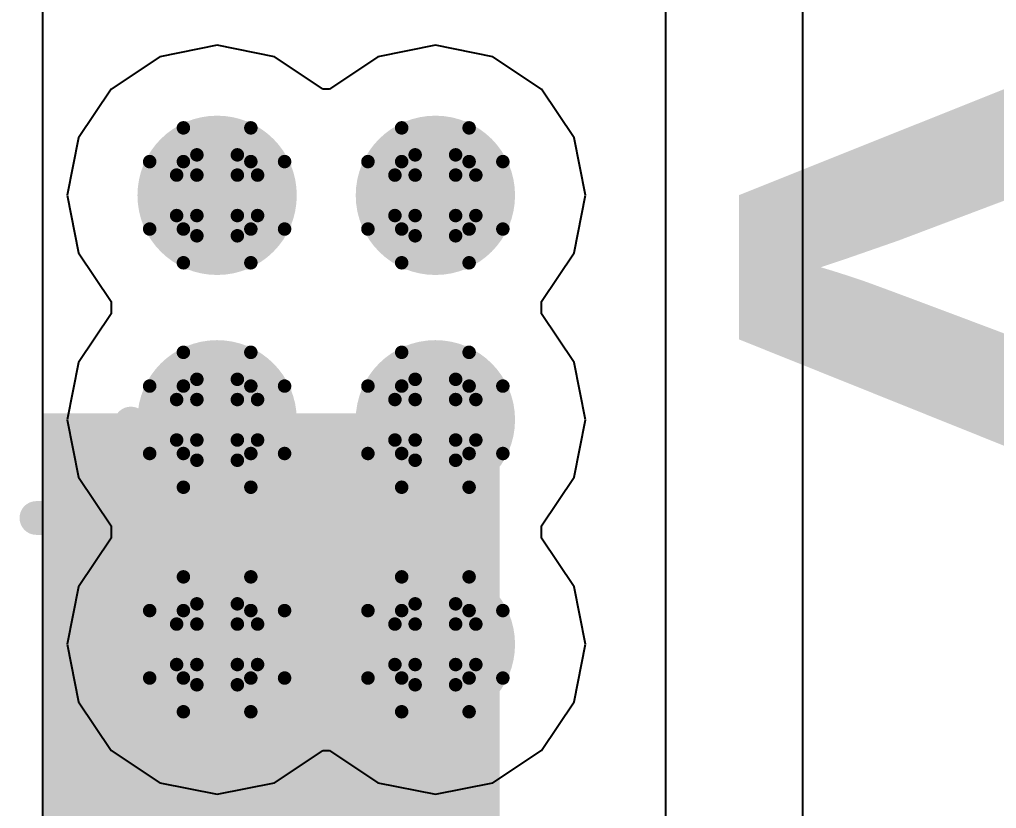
# Model space of a CAD drawing. Header units: inches. Extents: x 0 to 198, y 0 to 199.
# Drawn here: x 6.0626 to 6.2075, y 4.0493 to 4.1663 of the extents above; entities that cross this region are included whole.
import ezdxf

# ---------------------------------------------------------------- set-up
doc = ezdxf.new("R2010")
doc.units = ezdxf.units.IN
doc.header["$MEASUREMENT"] = 0
for name, color, linetype in [('Bottom Layer', 5, 'Continuous'), ('Drill Drawing', 1, 'Continuous'), ('Layer 1', 16, 'Continuous'), ('Layer 2', 76, 'Continuous'), ('Top Layer', 1, 'Continuous'), ('Top Overlay', 2, 'Continuous'), ('Via Holes', 16, 'Continuous')]:
    doc.layers.add(name, color=color, linetype=linetype)
doc.styles.add('Arial Black_Bold', font='', dxfattribs={"height": 0.2})
doc.styles.get('Arial Black_Bold').set_extended_font_data('Arial Black', bold=True)

# ---------------------------------------------------------------- blocks, each defined once
blk = doc.blocks.new('RVT1H470M0607_374')
at = {"layer": 'Top Overlay'}
for points in [[(-0.13124, 0.072, 0.005, 0.005, 0), (-0.07224, 0.131, 0.005, 0.005, 0)], [(-0.13124, 0.052, 0.005, 0.005, 0), (-0.13124, 0.072, 0.005, 0.005, 0)], [(-0.15424, 0.04, 0.005, 0.005, 0), (-0.15424, 0.068, 0.005, 0.005, 0)], [(-0.14024, 0.054, 0.005, 0.005, 0), (-0.16824, 0.054, 0.005, 0.005, 0)]]:
    blk.add_lwpolyline(points, format="xyseb", dxfattribs=at)
for points in [[(-0.13249, 0.072, 0.0025, 0.0025, 1), (-0.12999, 0.072, 0.0025, 0.0025, 1)], [(-0.13249, 0.072, 0.0025, 0.0025, 1), (-0.12999, 0.072, 0.0025, 0.0025, 1)], [(-0.15549, 0.068, 0.0025, 0.0025, 1), (-0.15299, 0.068, 0.0025, 0.0025, 1)], [(-0.16949, 0.054, 0.0025, 0.0025, 1), (-0.16699, 0.054, 0.0025, 0.0025, 1)], [(-0.14149, 0.054, 0.0025, 0.0025, 1), (-0.13899, 0.054, 0.0025, 0.0025, 1)], [(-0.13249, 0.052, 0.0025, 0.0025, 1), (-0.12999, 0.052, 0.0025, 0.0025, 1)], [(-0.15549, 0.04, 0.0025, 0.0025, 1), (-0.15299, 0.04, 0.0025, 0.0025, 1)]]:
    blk.add_lwpolyline(points, format="xyseb", close=True, dxfattribs=at)

msp = doc.modelspace()

# ---------------------------------------------------------------- hatches: boundary and pattern name
at = {"layer": 'Bottom Layer'}
h = msp.add_hatch(color=5, dxfattribs=at)
edge = h.paths.add_edge_path()
edge.add_arc((6.09192, 4.14021), 0.01181, 0, 360)
h = msp.add_hatch(color=5, dxfattribs=at)
edge = h.paths.add_edge_path()
edge.add_arc((6.12428, 4.14021), 0.01181, 0, 360)
h = msp.add_hatch(color=5, dxfattribs=at)
edge = h.paths.add_edge_path()
edge.add_arc((6.09192, 4.10693), 0.01181, 0, 360)
h = msp.add_hatch(color=5, dxfattribs=at)
edge = h.paths.add_edge_path()
edge.add_arc((6.12428, 4.10693), 0.01181, 0, 360)
msp.add_hatch(color=5, dxfattribs=at).paths.add_polyline_path([(6.06607, 3.97294), (6.13379, 3.97294), (6.13379, 4.10789), (6.06607, 4.10789)])
h = msp.add_hatch(color=5, dxfattribs=at)
edge = h.paths.add_edge_path()
edge.add_arc((6.09192, 4.07364), 0.01181, 0, 360)
h = msp.add_hatch(color=5, dxfattribs=at)
edge = h.paths.add_edge_path()
edge.add_arc((6.12428, 4.07364), 0.01181, 0, 360)
at = {"layer": 'Layer 1'}
h = msp.add_hatch(color=16, dxfattribs=at)
edge = h.paths.add_edge_path()
edge.add_arc((6.09192, 4.14021), 0.01181, 0, 360)
h = msp.add_hatch(color=16, dxfattribs=at)
edge = h.paths.add_edge_path()
edge.add_arc((6.12428, 4.14021), 0.01181, 0, 360)
h = msp.add_hatch(color=16, dxfattribs=at)
edge = h.paths.add_edge_path()
edge.add_arc((6.09192, 4.10693), 0.01181, 0, 360)
h = msp.add_hatch(color=16, dxfattribs=at)
edge = h.paths.add_edge_path()
edge.add_arc((6.12428, 4.10693), 0.01181, 0, 360)
h = msp.add_hatch(color=16, dxfattribs=at)
edge = h.paths.add_edge_path()
edge.add_arc((6.09192, 4.07364), 0.01181, 0, 360)
h = msp.add_hatch(color=16, dxfattribs=at)
edge = h.paths.add_edge_path()
edge.add_arc((6.12428, 4.07364), 0.01181, 0, 360)
at = {"layer": 'Layer 2'}
h = msp.add_hatch(color=76, dxfattribs=at)
edge = h.paths.add_edge_path()
edge.add_arc((6.09192, 4.14021), 0.01181, 0, 360)
h = msp.add_hatch(color=76, dxfattribs=at)
edge = h.paths.add_edge_path()
edge.add_arc((6.12428, 4.14021), 0.01181, 0, 360)
h = msp.add_hatch(color=76, dxfattribs=at)
edge = h.paths.add_edge_path()
edge.add_arc((6.09192, 4.10693), 0.01181, 0, 360)
h = msp.add_hatch(color=76, dxfattribs=at)
edge = h.paths.add_edge_path()
edge.add_arc((6.12428, 4.10693), 0.01181, 0, 360)
h = msp.add_hatch(color=76, dxfattribs=at)
edge = h.paths.add_edge_path()
edge.add_arc((6.09192, 4.07364), 0.01181, 0, 360)
h = msp.add_hatch(color=76, dxfattribs=at)
edge = h.paths.add_edge_path()
edge.add_arc((6.12428, 4.07364), 0.01181, 0, 360)
at = {"layer": 'Top Layer'}
h = msp.add_hatch(color=1, dxfattribs=at)
edge = h.paths.add_edge_path()
edge.add_arc((6.09192, 4.14021), 0.01181, 0, 360)
h = msp.add_hatch(color=1, dxfattribs=at)
edge = h.paths.add_edge_path()
edge.add_arc((6.12428, 4.14021), 0.01181, 0, 360)
h = msp.add_hatch(color=1, dxfattribs=at)
edge = h.paths.add_edge_path()
edge.add_arc((6.09192, 4.10693), 0.01181, 0, 360)
h = msp.add_hatch(color=1, dxfattribs=at)
edge = h.paths.add_edge_path()
edge.add_arc((6.12428, 4.10693), 0.01181, 0, 360)
h = msp.add_hatch(color=1, dxfattribs=at)
edge = h.paths.add_edge_path()
edge.add_arc((6.09192, 4.07364), 0.01181, 0, 360)
h = msp.add_hatch(color=1, dxfattribs=at)
edge = h.paths.add_edge_path()
edge.add_arc((6.12428, 4.07364), 0.01181, 0, 360)
at = {"layer": 'Via Holes'}
h = msp.add_hatch(color=7, dxfattribs=at)
edge = h.paths.add_edge_path()
edge.add_arc((6.09192, 4.14021), 0.00591, 0, 360)
h = msp.add_hatch(color=7, dxfattribs=at)
edge = h.paths.add_edge_path()
edge.add_arc((6.12428, 4.14021), 0.00591, 0, 360)
h = msp.add_hatch(color=7, dxfattribs=at)
edge = h.paths.add_edge_path()
edge.add_arc((6.09192, 4.10693), 0.00591, 0, 360)
h = msp.add_hatch(color=7, dxfattribs=at)
edge = h.paths.add_edge_path()
edge.add_arc((6.12428, 4.10693), 0.00591, 0, 360)
h = msp.add_hatch(color=7, dxfattribs=at)
edge = h.paths.add_edge_path()
edge.add_arc((6.09192, 4.07364), 0.00591, 0, 360)
h = msp.add_hatch(color=7, dxfattribs=at)
edge = h.paths.add_edge_path()
edge.add_arc((6.12428, 4.07364), 0.00591, 0, 360)

# ---------------------------------------------------------------- linework, layer by layer
at = {"layer": 'Bottom Layer'}
msp.add_line((6.06607, 3.97294), (6.06607, 4.28193), dxfattribs=at)
at = {"layer": 'Drill Drawing'}
for points in [[(6.08692, 4.14521, 0.002, 0.002, 0), (6.08692, 4.15021, 0.002, 0.002, 0)], [(6.08692, 4.15021, 0.002, 0.002, 0), (6.09692, 4.15021, 0.002, 0.002, 0)], [(6.09692, 4.14521, 0.002, 0.002, 0), (6.09692, 4.15021, 0.002, 0.002, 0)], [(6.11928, 4.14521, 0.002, 0.002, 0), (6.11928, 4.15021, 0.002, 0.002, 0)], [(6.11928, 4.15021, 0.002, 0.002, 0), (6.12928, 4.15021, 0.002, 0.002, 0)], [(6.12928, 4.14521, 0.002, 0.002, 0), (6.12928, 4.15021, 0.002, 0.002, 0)], [(6.08892, 4.14321, 0.002, 0.002, 0), (6.08892, 4.14621, 0.002, 0.002, 0)], [(6.08892, 4.14621, 0.002, 0.002, 0), (6.09492, 4.14621, 0.002, 0.002, 0)], [(6.09492, 4.14321, 0.002, 0.002, 0), (6.09492, 4.14621, 0.002, 0.002, 0)], [(6.12128, 4.14321, 0.002, 0.002, 0), (6.12128, 4.14621, 0.002, 0.002, 0)], [(6.12128, 4.14621, 0.002, 0.002, 0), (6.12728, 4.14621, 0.002, 0.002, 0)], [(6.12728, 4.14321, 0.002, 0.002, 0), (6.12728, 4.14621, 0.002, 0.002, 0)], [(6.08192, 4.13521, 0.002, 0.002, 0), (6.08192, 4.14521, 0.002, 0.002, 0)], [(6.08192, 4.14521, 0.002, 0.002, 0), (6.08692, 4.14521, 0.002, 0.002, 0)], [(6.09692, 4.14521, 0.002, 0.002, 0), (6.10192, 4.14521, 0.002, 0.002, 0)], [(6.10192, 4.13521, 0.002, 0.002, 0), (6.10192, 4.14521, 0.002, 0.002, 0)], [(6.11428, 4.13521, 0.002, 0.002, 0), (6.11428, 4.14521, 0.002, 0.002, 0)], [(6.11428, 4.14521, 0.002, 0.002, 0), (6.11928, 4.14521, 0.002, 0.002, 0)], [(6.12928, 4.14521, 0.002, 0.002, 0), (6.13428, 4.14521, 0.002, 0.002, 0)], [(6.13428, 4.13521, 0.002, 0.002, 0), (6.13428, 4.14521, 0.002, 0.002, 0)], [(6.08592, 4.13721, 0.002, 0.002, 0), (6.08592, 4.14321, 0.002, 0.002, 0)], [(6.08592, 4.14321, 0.002, 0.002, 0), (6.08892, 4.14321, 0.002, 0.002, 0)], [(6.09492, 4.14321, 0.002, 0.002, 0), (6.09792, 4.14321, 0.002, 0.002, 0)], [(6.09792, 4.13721, 0.002, 0.002, 0), (6.09792, 4.14321, 0.002, 0.002, 0)], [(6.11828, 4.13721, 0.002, 0.002, 0), (6.11828, 4.14321, 0.002, 0.002, 0)], [(6.11828, 4.14321, 0.002, 0.002, 0), (6.12128, 4.14321, 0.002, 0.002, 0)], [(6.12728, 4.14321, 0.002, 0.002, 0), (6.13028, 4.14321, 0.002, 0.002, 0)], [(6.13028, 4.13721, 0.002, 0.002, 0), (6.13028, 4.14321, 0.002, 0.002, 0)], [(6.08592, 4.13721, 0.002, 0.002, 0), (6.08892, 4.13721, 0.002, 0.002, 0)], [(6.08892, 4.13421, 0.002, 0.002, 0), (6.08892, 4.13721, 0.002, 0.002, 0)], [(6.09492, 4.13721, 0.002, 0.002, 0), (6.09792, 4.13721, 0.002, 0.002, 0)], [(6.09492, 4.13421, 0.002, 0.002, 0), (6.09492, 4.13721, 0.002, 0.002, 0)], [(6.11828, 4.13721, 0.002, 0.002, 0), (6.12128, 4.13721, 0.002, 0.002, 0)], [(6.12128, 4.13421, 0.002, 0.002, 0), (6.12128, 4.13721, 0.002, 0.002, 0)], [(6.12728, 4.13721, 0.002, 0.002, 0), (6.13028, 4.13721, 0.002, 0.002, 0)], [(6.12728, 4.13421, 0.002, 0.002, 0), (6.12728, 4.13721, 0.002, 0.002, 0)], [(6.08192, 4.13521, 0.002, 0.002, 0), (6.08692, 4.13521, 0.002, 0.002, 0)], [(6.08692, 4.13021, 0.002, 0.002, 0), (6.08692, 4.13521, 0.002, 0.002, 0)], [(6.08892, 4.13421, 0.002, 0.002, 0), (6.09492, 4.13421, 0.002, 0.002, 0)], [(6.09692, 4.13521, 0.002, 0.002, 0), (6.10192, 4.13521, 0.002, 0.002, 0)], [(6.09692, 4.13021, 0.002, 0.002, 0), (6.09692, 4.13521, 0.002, 0.002, 0)], [(6.11428, 4.13521, 0.002, 0.002, 0), (6.11928, 4.13521, 0.002, 0.002, 0)], [(6.11928, 4.13021, 0.002, 0.002, 0), (6.11928, 4.13521, 0.002, 0.002, 0)], [(6.12128, 4.13421, 0.002, 0.002, 0), (6.12728, 4.13421, 0.002, 0.002, 0)], [(6.12928, 4.13521, 0.002, 0.002, 0), (6.13428, 4.13521, 0.002, 0.002, 0)], [(6.12928, 4.13021, 0.002, 0.002, 0), (6.12928, 4.13521, 0.002, 0.002, 0)], [(6.08692, 4.13021, 0.002, 0.002, 0), (6.09692, 4.13021, 0.002, 0.002, 0)], [(6.11928, 4.13021, 0.002, 0.002, 0), (6.12928, 4.13021, 0.002, 0.002, 0)], [(6.08692, 4.11193, 0.002, 0.002, 0), (6.08692, 4.11693, 0.002, 0.002, 0)], [(6.08692, 4.11693, 0.002, 0.002, 0), (6.09692, 4.11693, 0.002, 0.002, 0)], [(6.09692, 4.11193, 0.002, 0.002, 0), (6.09692, 4.11693, 0.002, 0.002, 0)], [(6.11928, 4.11193, 0.002, 0.002, 0), (6.11928, 4.11693, 0.002, 0.002, 0)], [(6.11928, 4.11693, 0.002, 0.002, 0), (6.12928, 4.11693, 0.002, 0.002, 0)], [(6.12928, 4.11193, 0.002, 0.002, 0), (6.12928, 4.11693, 0.002, 0.002, 0)], [(6.08892, 4.10993, 0.002, 0.002, 0), (6.08892, 4.11293, 0.002, 0.002, 0)], [(6.08892, 4.11293, 0.002, 0.002, 0), (6.09492, 4.11293, 0.002, 0.002, 0)], [(6.09492, 4.10993, 0.002, 0.002, 0), (6.09492, 4.11293, 0.002, 0.002, 0)], [(6.12128, 4.10993, 0.002, 0.002, 0), (6.12128, 4.11293, 0.002, 0.002, 0)], [(6.12128, 4.11293, 0.002, 0.002, 0), (6.12728, 4.11293, 0.002, 0.002, 0)], [(6.12728, 4.10993, 0.002, 0.002, 0), (6.12728, 4.11293, 0.002, 0.002, 0)], [(6.08192, 4.10193, 0.002, 0.002, 0), (6.08192, 4.11193, 0.002, 0.002, 0)], [(6.08192, 4.11193, 0.002, 0.002, 0), (6.08692, 4.11193, 0.002, 0.002, 0)], [(6.09692, 4.11193, 0.002, 0.002, 0), (6.10192, 4.11193, 0.002, 0.002, 0)], [(6.10192, 4.10193, 0.002, 0.002, 0), (6.10192, 4.11193, 0.002, 0.002, 0)], [(6.11428, 4.10193, 0.002, 0.002, 0), (6.11428, 4.11193, 0.002, 0.002, 0)], [(6.11428, 4.11193, 0.002, 0.002, 0), (6.11928, 4.11193, 0.002, 0.002, 0)], [(6.12928, 4.11193, 0.002, 0.002, 0), (6.13428, 4.11193, 0.002, 0.002, 0)], [(6.13428, 4.10193, 0.002, 0.002, 0), (6.13428, 4.11193, 0.002, 0.002, 0)], [(6.08592, 4.10393, 0.002, 0.002, 0), (6.08592, 4.10993, 0.002, 0.002, 0)], [(6.08592, 4.10993, 0.002, 0.002, 0), (6.08892, 4.10993, 0.002, 0.002, 0)], [(6.09492, 4.10993, 0.002, 0.002, 0), (6.09792, 4.10993, 0.002, 0.002, 0)], [(6.09792, 4.10393, 0.002, 0.002, 0), (6.09792, 4.10993, 0.002, 0.002, 0)], [(6.11828, 4.10393, 0.002, 0.002, 0), (6.11828, 4.10993, 0.002, 0.002, 0)], [(6.11828, 4.10993, 0.002, 0.002, 0), (6.12128, 4.10993, 0.002, 0.002, 0)], [(6.12728, 4.10993, 0.002, 0.002, 0), (6.13028, 4.10993, 0.002, 0.002, 0)], [(6.13028, 4.10393, 0.002, 0.002, 0), (6.13028, 4.10993, 0.002, 0.002, 0)], [(6.08592, 4.10393, 0.002, 0.002, 0), (6.08892, 4.10393, 0.002, 0.002, 0)], [(6.08892, 4.10093, 0.002, 0.002, 0), (6.08892, 4.10393, 0.002, 0.002, 0)], [(6.09492, 4.10393, 0.002, 0.002, 0), (6.09792, 4.10393, 0.002, 0.002, 0)], [(6.09492, 4.10093, 0.002, 0.002, 0), (6.09492, 4.10393, 0.002, 0.002, 0)], [(6.11828, 4.10393, 0.002, 0.002, 0), (6.12128, 4.10393, 0.002, 0.002, 0)], [(6.12128, 4.10093, 0.002, 0.002, 0), (6.12128, 4.10393, 0.002, 0.002, 0)], [(6.12728, 4.10393, 0.002, 0.002, 0), (6.13028, 4.10393, 0.002, 0.002, 0)], [(6.12728, 4.10093, 0.002, 0.002, 0), (6.12728, 4.10393, 0.002, 0.002, 0)], [(6.08192, 4.10193, 0.002, 0.002, 0), (6.08692, 4.10193, 0.002, 0.002, 0)], [(6.08692, 4.09693, 0.002, 0.002, 0), (6.08692, 4.10193, 0.002, 0.002, 0)], [(6.08892, 4.10093, 0.002, 0.002, 0), (6.09492, 4.10093, 0.002, 0.002, 0)], [(6.09692, 4.10193, 0.002, 0.002, 0), (6.10192, 4.10193, 0.002, 0.002, 0)], [(6.09692, 4.09693, 0.002, 0.002, 0), (6.09692, 4.10193, 0.002, 0.002, 0)], [(6.11428, 4.10193, 0.002, 0.002, 0), (6.11928, 4.10193, 0.002, 0.002, 0)], [(6.11928, 4.09693, 0.002, 0.002, 0), (6.11928, 4.10193, 0.002, 0.002, 0)], [(6.12128, 4.10093, 0.002, 0.002, 0), (6.12728, 4.10093, 0.002, 0.002, 0)], [(6.12928, 4.10193, 0.002, 0.002, 0), (6.13428, 4.10193, 0.002, 0.002, 0)], [(6.12928, 4.09693, 0.002, 0.002, 0), (6.12928, 4.10193, 0.002, 0.002, 0)], [(6.08692, 4.09693, 0.002, 0.002, 0), (6.09692, 4.09693, 0.002, 0.002, 0)], [(6.11928, 4.09693, 0.002, 0.002, 0), (6.12928, 4.09693, 0.002, 0.002, 0)], [(6.08692, 4.07864, 0.002, 0.002, 0), (6.08692, 4.08364, 0.002, 0.002, 0)], [(6.08692, 4.08364, 0.002, 0.002, 0), (6.09692, 4.08364, 0.002, 0.002, 0)], [(6.09692, 4.07864, 0.002, 0.002, 0), (6.09692, 4.08364, 0.002, 0.002, 0)], [(6.11928, 4.07864, 0.002, 0.002, 0), (6.11928, 4.08364, 0.002, 0.002, 0)], [(6.11928, 4.08364, 0.002, 0.002, 0), (6.12928, 4.08364, 0.002, 0.002, 0)], [(6.12928, 4.07864, 0.002, 0.002, 0), (6.12928, 4.08364, 0.002, 0.002, 0)], [(6.08892, 4.07664, 0.002, 0.002, 0), (6.08892, 4.07964, 0.002, 0.002, 0)], [(6.08892, 4.07964, 0.002, 0.002, 0), (6.09492, 4.07964, 0.002, 0.002, 0)], [(6.09492, 4.07664, 0.002, 0.002, 0), (6.09492, 4.07964, 0.002, 0.002, 0)], [(6.12128, 4.07664, 0.002, 0.002, 0), (6.12128, 4.07964, 0.002, 0.002, 0)], [(6.12128, 4.07964, 0.002, 0.002, 0), (6.12728, 4.07964, 0.002, 0.002, 0)], [(6.12728, 4.07664, 0.002, 0.002, 0), (6.12728, 4.07964, 0.002, 0.002, 0)], [(6.08192, 4.06864, 0.002, 0.002, 0), (6.08192, 4.07864, 0.002, 0.002, 0)], [(6.08192, 4.07864, 0.002, 0.002, 0), (6.08692, 4.07864, 0.002, 0.002, 0)], [(6.09692, 4.07864, 0.002, 0.002, 0), (6.10192, 4.07864, 0.002, 0.002, 0)], [(6.10192, 4.06864, 0.002, 0.002, 0), (6.10192, 4.07864, 0.002, 0.002, 0)], [(6.11428, 4.06864, 0.002, 0.002, 0), (6.11428, 4.07864, 0.002, 0.002, 0)], [(6.11428, 4.07864, 0.002, 0.002, 0), (6.11928, 4.07864, 0.002, 0.002, 0)], [(6.12928, 4.07864, 0.002, 0.002, 0), (6.13428, 4.07864, 0.002, 0.002, 0)], [(6.13428, 4.06864, 0.002, 0.002, 0), (6.13428, 4.07864, 0.002, 0.002, 0)], [(6.08592, 4.07064, 0.002, 0.002, 0), (6.08592, 4.07664, 0.002, 0.002, 0)], [(6.08592, 4.07664, 0.002, 0.002, 0), (6.08892, 4.07664, 0.002, 0.002, 0)], [(6.09492, 4.07664, 0.002, 0.002, 0), (6.09792, 4.07664, 0.002, 0.002, 0)], [(6.09792, 4.07064, 0.002, 0.002, 0), (6.09792, 4.07664, 0.002, 0.002, 0)], [(6.11828, 4.07064, 0.002, 0.002, 0), (6.11828, 4.07664, 0.002, 0.002, 0)], [(6.11828, 4.07664, 0.002, 0.002, 0), (6.12128, 4.07664, 0.002, 0.002, 0)], [(6.12728, 4.07664, 0.002, 0.002, 0), (6.13028, 4.07664, 0.002, 0.002, 0)], [(6.13028, 4.07064, 0.002, 0.002, 0), (6.13028, 4.07664, 0.002, 0.002, 0)], [(6.08592, 4.07064, 0.002, 0.002, 0), (6.08892, 4.07064, 0.002, 0.002, 0)], [(6.08892, 4.06764, 0.002, 0.002, 0), (6.08892, 4.07064, 0.002, 0.002, 0)], [(6.09492, 4.07064, 0.002, 0.002, 0), (6.09792, 4.07064, 0.002, 0.002, 0)], [(6.09492, 4.06764, 0.002, 0.002, 0), (6.09492, 4.07064, 0.002, 0.002, 0)], [(6.11828, 4.07064, 0.002, 0.002, 0), (6.12128, 4.07064, 0.002, 0.002, 0)], [(6.12128, 4.06764, 0.002, 0.002, 0), (6.12128, 4.07064, 0.002, 0.002, 0)], [(6.12728, 4.07064, 0.002, 0.002, 0), (6.13028, 4.07064, 0.002, 0.002, 0)], [(6.12728, 4.06764, 0.002, 0.002, 0), (6.12728, 4.07064, 0.002, 0.002, 0)], [(6.08192, 4.06864, 0.002, 0.002, 0), (6.08692, 4.06864, 0.002, 0.002, 0)], [(6.08692, 4.06364, 0.002, 0.002, 0), (6.08692, 4.06864, 0.002, 0.002, 0)], [(6.08892, 4.06764, 0.002, 0.002, 0), (6.09492, 4.06764, 0.002, 0.002, 0)], [(6.09692, 4.06864, 0.002, 0.002, 0), (6.10192, 4.06864, 0.002, 0.002, 0)], [(6.09692, 4.06364, 0.002, 0.002, 0), (6.09692, 4.06864, 0.002, 0.002, 0)], [(6.11428, 4.06864, 0.002, 0.002, 0), (6.11928, 4.06864, 0.002, 0.002, 0)], [(6.11928, 4.06364, 0.002, 0.002, 0), (6.11928, 4.06864, 0.002, 0.002, 0)], [(6.12128, 4.06764, 0.002, 0.002, 0), (6.12728, 4.06764, 0.002, 0.002, 0)], [(6.12928, 4.06864, 0.002, 0.002, 0), (6.13428, 4.06864, 0.002, 0.002, 0)], [(6.12928, 4.06364, 0.002, 0.002, 0), (6.12928, 4.06864, 0.002, 0.002, 0)], [(6.08692, 4.06364, 0.002, 0.002, 0), (6.09692, 4.06364, 0.002, 0.002, 0)], [(6.11928, 4.06364, 0.002, 0.002, 0), (6.12928, 4.06364, 0.002, 0.002, 0)]]:
    msp.add_lwpolyline(points, format="xyseb", dxfattribs=at)
for points in [[(6.08642, 4.15021, 0.001, 0.001, 1), (6.08742, 4.15021, 0.001, 0.001, 1)], [(6.08642, 4.15021, 0.001, 0.001, 1), (6.08742, 4.15021, 0.001, 0.001, 1)], [(6.09642, 4.15021, 0.001, 0.001, 1), (6.09742, 4.15021, 0.001, 0.001, 1)], [(6.09642, 4.15021, 0.001, 0.001, 1), (6.09742, 4.15021, 0.001, 0.001, 1)], [(6.11878, 4.15021, 0.001, 0.001, 1), (6.11978, 4.15021, 0.001, 0.001, 1)], [(6.11878, 4.15021, 0.001, 0.001, 1), (6.11978, 4.15021, 0.001, 0.001, 1)], [(6.12878, 4.15021, 0.001, 0.001, 1), (6.12978, 4.15021, 0.001, 0.001, 1)], [(6.12878, 4.15021, 0.001, 0.001, 1), (6.12978, 4.15021, 0.001, 0.001, 1)], [(6.08842, 4.14621, 0.001, 0.001, 1), (6.08942, 4.14621, 0.001, 0.001, 1)], [(6.08842, 4.14621, 0.001, 0.001, 1), (6.08942, 4.14621, 0.001, 0.001, 1)], [(6.09442, 4.14621, 0.001, 0.001, 1), (6.09542, 4.14621, 0.001, 0.001, 1)], [(6.09442, 4.14621, 0.001, 0.001, 1), (6.09542, 4.14621, 0.001, 0.001, 1)], [(6.12078, 4.14621, 0.001, 0.001, 1), (6.12178, 4.14621, 0.001, 0.001, 1)], [(6.12078, 4.14621, 0.001, 0.001, 1), (6.12178, 4.14621, 0.001, 0.001, 1)], [(6.12678, 4.14621, 0.001, 0.001, 1), (6.12778, 4.14621, 0.001, 0.001, 1)], [(6.12678, 4.14621, 0.001, 0.001, 1), (6.12778, 4.14621, 0.001, 0.001, 1)], [(6.08142, 4.14521, 0.001, 0.001, 1), (6.08242, 4.14521, 0.001, 0.001, 1)], [(6.08142, 4.14521, 0.001, 0.001, 1), (6.08242, 4.14521, 0.001, 0.001, 1)], [(6.08642, 4.14521, 0.001, 0.001, 1), (6.08742, 4.14521, 0.001, 0.001, 1)], [(6.08642, 4.14521, 0.001, 0.001, 1), (6.08742, 4.14521, 0.001, 0.001, 1)], [(6.09642, 4.14521, 0.001, 0.001, 1), (6.09742, 4.14521, 0.001, 0.001, 1)], [(6.09642, 4.14521, 0.001, 0.001, 1), (6.09742, 4.14521, 0.001, 0.001, 1)], [(6.10142, 4.14521, 0.001, 0.001, 1), (6.10242, 4.14521, 0.001, 0.001, 1)], [(6.10142, 4.14521, 0.001, 0.001, 1), (6.10242, 4.14521, 0.001, 0.001, 1)], [(6.11378, 4.14521, 0.001, 0.001, 1), (6.11478, 4.14521, 0.001, 0.001, 1)], [(6.11378, 4.14521, 0.001, 0.001, 1), (6.11478, 4.14521, 0.001, 0.001, 1)], [(6.11878, 4.14521, 0.001, 0.001, 1), (6.11978, 4.14521, 0.001, 0.001, 1)], [(6.11878, 4.14521, 0.001, 0.001, 1), (6.11978, 4.14521, 0.001, 0.001, 1)], [(6.12878, 4.14521, 0.001, 0.001, 1), (6.12978, 4.14521, 0.001, 0.001, 1)], [(6.12878, 4.14521, 0.001, 0.001, 1), (6.12978, 4.14521, 0.001, 0.001, 1)], [(6.13378, 4.14521, 0.001, 0.001, 1), (6.13478, 4.14521, 0.001, 0.001, 1)], [(6.13378, 4.14521, 0.001, 0.001, 1), (6.13478, 4.14521, 0.001, 0.001, 1)], [(6.08542, 4.14321, 0.001, 0.001, 1), (6.08642, 4.14321, 0.001, 0.001, 1)], [(6.08542, 4.14321, 0.001, 0.001, 1), (6.08642, 4.14321, 0.001, 0.001, 1)], [(6.08842, 4.14321, 0.001, 0.001, 1), (6.08942, 4.14321, 0.001, 0.001, 1)], [(6.08842, 4.14321, 0.001, 0.001, 1), (6.08942, 4.14321, 0.001, 0.001, 1)], [(6.09442, 4.14321, 0.001, 0.001, 1), (6.09542, 4.14321, 0.001, 0.001, 1)], [(6.09442, 4.14321, 0.001, 0.001, 1), (6.09542, 4.14321, 0.001, 0.001, 1)], [(6.09742, 4.14321, 0.001, 0.001, 1), (6.09842, 4.14321, 0.001, 0.001, 1)], [(6.09742, 4.14321, 0.001, 0.001, 1), (6.09842, 4.14321, 0.001, 0.001, 1)], [(6.11778, 4.14321, 0.001, 0.001, 1), (6.11878, 4.14321, 0.001, 0.001, 1)], [(6.11778, 4.14321, 0.001, 0.001, 1), (6.11878, 4.14321, 0.001, 0.001, 1)], [(6.12078, 4.14321, 0.001, 0.001, 1), (6.12178, 4.14321, 0.001, 0.001, 1)], [(6.12078, 4.14321, 0.001, 0.001, 1), (6.12178, 4.14321, 0.001, 0.001, 1)], [(6.12678, 4.14321, 0.001, 0.001, 1), (6.12778, 4.14321, 0.001, 0.001, 1)], [(6.12678, 4.14321, 0.001, 0.001, 1), (6.12778, 4.14321, 0.001, 0.001, 1)], [(6.12978, 4.14321, 0.001, 0.001, 1), (6.13078, 4.14321, 0.001, 0.001, 1)], [(6.12978, 4.14321, 0.001, 0.001, 1), (6.13078, 4.14321, 0.001, 0.001, 1)], [(6.08542, 4.13721, 0.001, 0.001, 1), (6.08642, 4.13721, 0.001, 0.001, 1)], [(6.08542, 4.13721, 0.001, 0.001, 1), (6.08642, 4.13721, 0.001, 0.001, 1)], [(6.08842, 4.13721, 0.001, 0.001, 1), (6.08942, 4.13721, 0.001, 0.001, 1)], [(6.08842, 4.13721, 0.001, 0.001, 1), (6.08942, 4.13721, 0.001, 0.001, 1)], [(6.09442, 4.13721, 0.001, 0.001, 1), (6.09542, 4.13721, 0.001, 0.001, 1)], [(6.09442, 4.13721, 0.001, 0.001, 1), (6.09542, 4.13721, 0.001, 0.001, 1)], [(6.09742, 4.13721, 0.001, 0.001, 1), (6.09842, 4.13721, 0.001, 0.001, 1)], [(6.09742, 4.13721, 0.001, 0.001, 1), (6.09842, 4.13721, 0.001, 0.001, 1)], [(6.11778, 4.13721, 0.001, 0.001, 1), (6.11878, 4.13721, 0.001, 0.001, 1)], [(6.11778, 4.13721, 0.001, 0.001, 1), (6.11878, 4.13721, 0.001, 0.001, 1)], [(6.12078, 4.13721, 0.001, 0.001, 1), (6.12178, 4.13721, 0.001, 0.001, 1)], [(6.12078, 4.13721, 0.001, 0.001, 1), (6.12178, 4.13721, 0.001, 0.001, 1)], [(6.12678, 4.13721, 0.001, 0.001, 1), (6.12778, 4.13721, 0.001, 0.001, 1)], [(6.12678, 4.13721, 0.001, 0.001, 1), (6.12778, 4.13721, 0.001, 0.001, 1)], [(6.12978, 4.13721, 0.001, 0.001, 1), (6.13078, 4.13721, 0.001, 0.001, 1)], [(6.12978, 4.13721, 0.001, 0.001, 1), (6.13078, 4.13721, 0.001, 0.001, 1)], [(6.08142, 4.13521, 0.001, 0.001, 1), (6.08242, 4.13521, 0.001, 0.001, 1)], [(6.08142, 4.13521, 0.001, 0.001, 1), (6.08242, 4.13521, 0.001, 0.001, 1)], [(6.08642, 4.13521, 0.001, 0.001, 1), (6.08742, 4.13521, 0.001, 0.001, 1)], [(6.08642, 4.13521, 0.001, 0.001, 1), (6.08742, 4.13521, 0.001, 0.001, 1)], [(6.08842, 4.13421, 0.001, 0.001, 1), (6.08942, 4.13421, 0.001, 0.001, 1)], [(6.08842, 4.13421, 0.001, 0.001, 1), (6.08942, 4.13421, 0.001, 0.001, 1)], [(6.09442, 4.13421, 0.001, 0.001, 1), (6.09542, 4.13421, 0.001, 0.001, 1)], [(6.09442, 4.13421, 0.001, 0.001, 1), (6.09542, 4.13421, 0.001, 0.001, 1)], [(6.09642, 4.13521, 0.001, 0.001, 1), (6.09742, 4.13521, 0.001, 0.001, 1)], [(6.09642, 4.13521, 0.001, 0.001, 1), (6.09742, 4.13521, 0.001, 0.001, 1)], [(6.10142, 4.13521, 0.001, 0.001, 1), (6.10242, 4.13521, 0.001, 0.001, 1)], [(6.10142, 4.13521, 0.001, 0.001, 1), (6.10242, 4.13521, 0.001, 0.001, 1)], [(6.11378, 4.13521, 0.001, 0.001, 1), (6.11478, 4.13521, 0.001, 0.001, 1)], [(6.11378, 4.13521, 0.001, 0.001, 1), (6.11478, 4.13521, 0.001, 0.001, 1)], [(6.11878, 4.13521, 0.001, 0.001, 1), (6.11978, 4.13521, 0.001, 0.001, 1)], [(6.11878, 4.13521, 0.001, 0.001, 1), (6.11978, 4.13521, 0.001, 0.001, 1)], [(6.12078, 4.13421, 0.001, 0.001, 1), (6.12178, 4.13421, 0.001, 0.001, 1)], [(6.12078, 4.13421, 0.001, 0.001, 1), (6.12178, 4.13421, 0.001, 0.001, 1)], [(6.12678, 4.13421, 0.001, 0.001, 1), (6.12778, 4.13421, 0.001, 0.001, 1)], [(6.12678, 4.13421, 0.001, 0.001, 1), (6.12778, 4.13421, 0.001, 0.001, 1)], [(6.12878, 4.13521, 0.001, 0.001, 1), (6.12978, 4.13521, 0.001, 0.001, 1)], [(6.12878, 4.13521, 0.001, 0.001, 1), (6.12978, 4.13521, 0.001, 0.001, 1)], [(6.13378, 4.13521, 0.001, 0.001, 1), (6.13478, 4.13521, 0.001, 0.001, 1)], [(6.13378, 4.13521, 0.001, 0.001, 1), (6.13478, 4.13521, 0.001, 0.001, 1)], [(6.08642, 4.13021, 0.001, 0.001, 1), (6.08742, 4.13021, 0.001, 0.001, 1)], [(6.08642, 4.13021, 0.001, 0.001, 1), (6.08742, 4.13021, 0.001, 0.001, 1)], [(6.09642, 4.13021, 0.001, 0.001, 1), (6.09742, 4.13021, 0.001, 0.001, 1)], [(6.09642, 4.13021, 0.001, 0.001, 1), (6.09742, 4.13021, 0.001, 0.001, 1)], [(6.11878, 4.13021, 0.001, 0.001, 1), (6.11978, 4.13021, 0.001, 0.001, 1)], [(6.11878, 4.13021, 0.001, 0.001, 1), (6.11978, 4.13021, 0.001, 0.001, 1)], [(6.12878, 4.13021, 0.001, 0.001, 1), (6.12978, 4.13021, 0.001, 0.001, 1)], [(6.12878, 4.13021, 0.001, 0.001, 1), (6.12978, 4.13021, 0.001, 0.001, 1)], [(6.08642, 4.11693, 0.001, 0.001, 1), (6.08742, 4.11693, 0.001, 0.001, 1)], [(6.08642, 4.11693, 0.001, 0.001, 1), (6.08742, 4.11693, 0.001, 0.001, 1)], [(6.09642, 4.11693, 0.001, 0.001, 1), (6.09742, 4.11693, 0.001, 0.001, 1)], [(6.09642, 4.11693, 0.001, 0.001, 1), (6.09742, 4.11693, 0.001, 0.001, 1)], [(6.11878, 4.11693, 0.001, 0.001, 1), (6.11978, 4.11693, 0.001, 0.001, 1)], [(6.11878, 4.11693, 0.001, 0.001, 1), (6.11978, 4.11693, 0.001, 0.001, 1)], [(6.12878, 4.11693, 0.001, 0.001, 1), (6.12978, 4.11693, 0.001, 0.001, 1)], [(6.12878, 4.11693, 0.001, 0.001, 1), (6.12978, 4.11693, 0.001, 0.001, 1)], [(6.08842, 4.11293, 0.001, 0.001, 1), (6.08942, 4.11293, 0.001, 0.001, 1)], [(6.08842, 4.11293, 0.001, 0.001, 1), (6.08942, 4.11293, 0.001, 0.001, 1)], [(6.09442, 4.11293, 0.001, 0.001, 1), (6.09542, 4.11293, 0.001, 0.001, 1)], [(6.09442, 4.11293, 0.001, 0.001, 1), (6.09542, 4.11293, 0.001, 0.001, 1)], [(6.12078, 4.11293, 0.001, 0.001, 1), (6.12178, 4.11293, 0.001, 0.001, 1)], [(6.12078, 4.11293, 0.001, 0.001, 1), (6.12178, 4.11293, 0.001, 0.001, 1)], [(6.12678, 4.11293, 0.001, 0.001, 1), (6.12778, 4.11293, 0.001, 0.001, 1)], [(6.12678, 4.11293, 0.001, 0.001, 1), (6.12778, 4.11293, 0.001, 0.001, 1)], [(6.08142, 4.11193, 0.001, 0.001, 1), (6.08242, 4.11193, 0.001, 0.001, 1)], [(6.08142, 4.11193, 0.001, 0.001, 1), (6.08242, 4.11193, 0.001, 0.001, 1)], [(6.08642, 4.11193, 0.001, 0.001, 1), (6.08742, 4.11193, 0.001, 0.001, 1)], [(6.08642, 4.11193, 0.001, 0.001, 1), (6.08742, 4.11193, 0.001, 0.001, 1)], [(6.09642, 4.11193, 0.001, 0.001, 1), (6.09742, 4.11193, 0.001, 0.001, 1)], [(6.09642, 4.11193, 0.001, 0.001, 1), (6.09742, 4.11193, 0.001, 0.001, 1)], [(6.10142, 4.11193, 0.001, 0.001, 1), (6.10242, 4.11193, 0.001, 0.001, 1)], [(6.10142, 4.11193, 0.001, 0.001, 1), (6.10242, 4.11193, 0.001, 0.001, 1)], [(6.11378, 4.11193, 0.001, 0.001, 1), (6.11478, 4.11193, 0.001, 0.001, 1)], [(6.11378, 4.11193, 0.001, 0.001, 1), (6.11478, 4.11193, 0.001, 0.001, 1)], [(6.11878, 4.11193, 0.001, 0.001, 1), (6.11978, 4.11193, 0.001, 0.001, 1)], [(6.11878, 4.11193, 0.001, 0.001, 1), (6.11978, 4.11193, 0.001, 0.001, 1)], [(6.12878, 4.11193, 0.001, 0.001, 1), (6.12978, 4.11193, 0.001, 0.001, 1)], [(6.12878, 4.11193, 0.001, 0.001, 1), (6.12978, 4.11193, 0.001, 0.001, 1)], [(6.13378, 4.11193, 0.001, 0.001, 1), (6.13478, 4.11193, 0.001, 0.001, 1)], [(6.13378, 4.11193, 0.001, 0.001, 1), (6.13478, 4.11193, 0.001, 0.001, 1)], [(6.08542, 4.10993, 0.001, 0.001, 1), (6.08642, 4.10993, 0.001, 0.001, 1)], [(6.08542, 4.10993, 0.001, 0.001, 1), (6.08642, 4.10993, 0.001, 0.001, 1)], [(6.08842, 4.10993, 0.001, 0.001, 1), (6.08942, 4.10993, 0.001, 0.001, 1)], [(6.08842, 4.10993, 0.001, 0.001, 1), (6.08942, 4.10993, 0.001, 0.001, 1)], [(6.09442, 4.10993, 0.001, 0.001, 1), (6.09542, 4.10993, 0.001, 0.001, 1)], [(6.09442, 4.10993, 0.001, 0.001, 1), (6.09542, 4.10993, 0.001, 0.001, 1)], [(6.09742, 4.10993, 0.001, 0.001, 1), (6.09842, 4.10993, 0.001, 0.001, 1)], [(6.09742, 4.10993, 0.001, 0.001, 1), (6.09842, 4.10993, 0.001, 0.001, 1)], [(6.11778, 4.10993, 0.001, 0.001, 1), (6.11878, 4.10993, 0.001, 0.001, 1)], [(6.11778, 4.10993, 0.001, 0.001, 1), (6.11878, 4.10993, 0.001, 0.001, 1)], [(6.12078, 4.10993, 0.001, 0.001, 1), (6.12178, 4.10993, 0.001, 0.001, 1)], [(6.12078, 4.10993, 0.001, 0.001, 1), (6.12178, 4.10993, 0.001, 0.001, 1)], [(6.12678, 4.10993, 0.001, 0.001, 1), (6.12778, 4.10993, 0.001, 0.001, 1)], [(6.12678, 4.10993, 0.001, 0.001, 1), (6.12778, 4.10993, 0.001, 0.001, 1)], [(6.12978, 4.10993, 0.001, 0.001, 1), (6.13078, 4.10993, 0.001, 0.001, 1)], [(6.12978, 4.10993, 0.001, 0.001, 1), (6.13078, 4.10993, 0.001, 0.001, 1)], [(6.08542, 4.10393, 0.001, 0.001, 1), (6.08642, 4.10393, 0.001, 0.001, 1)], [(6.08542, 4.10393, 0.001, 0.001, 1), (6.08642, 4.10393, 0.001, 0.001, 1)], [(6.08842, 4.10393, 0.001, 0.001, 1), (6.08942, 4.10393, 0.001, 0.001, 1)], [(6.08842, 4.10393, 0.001, 0.001, 1), (6.08942, 4.10393, 0.001, 0.001, 1)], [(6.09442, 4.10393, 0.001, 0.001, 1), (6.09542, 4.10393, 0.001, 0.001, 1)], [(6.09442, 4.10393, 0.001, 0.001, 1), (6.09542, 4.10393, 0.001, 0.001, 1)], [(6.09742, 4.10393, 0.001, 0.001, 1), (6.09842, 4.10393, 0.001, 0.001, 1)], [(6.09742, 4.10393, 0.001, 0.001, 1), (6.09842, 4.10393, 0.001, 0.001, 1)], [(6.11778, 4.10393, 0.001, 0.001, 1), (6.11878, 4.10393, 0.001, 0.001, 1)], [(6.11778, 4.10393, 0.001, 0.001, 1), (6.11878, 4.10393, 0.001, 0.001, 1)], [(6.12078, 4.10393, 0.001, 0.001, 1), (6.12178, 4.10393, 0.001, 0.001, 1)], [(6.12078, 4.10393, 0.001, 0.001, 1), (6.12178, 4.10393, 0.001, 0.001, 1)], [(6.12678, 4.10393, 0.001, 0.001, 1), (6.12778, 4.10393, 0.001, 0.001, 1)], [(6.12678, 4.10393, 0.001, 0.001, 1), (6.12778, 4.10393, 0.001, 0.001, 1)], [(6.12978, 4.10393, 0.001, 0.001, 1), (6.13078, 4.10393, 0.001, 0.001, 1)], [(6.12978, 4.10393, 0.001, 0.001, 1), (6.13078, 4.10393, 0.001, 0.001, 1)], [(6.08142, 4.10193, 0.001, 0.001, 1), (6.08242, 4.10193, 0.001, 0.001, 1)], [(6.08142, 4.10193, 0.001, 0.001, 1), (6.08242, 4.10193, 0.001, 0.001, 1)], [(6.08642, 4.10193, 0.001, 0.001, 1), (6.08742, 4.10193, 0.001, 0.001, 1)], [(6.08642, 4.10193, 0.001, 0.001, 1), (6.08742, 4.10193, 0.001, 0.001, 1)], [(6.08842, 4.10093, 0.001, 0.001, 1), (6.08942, 4.10093, 0.001, 0.001, 1)], [(6.08842, 4.10093, 0.001, 0.001, 1), (6.08942, 4.10093, 0.001, 0.001, 1)], [(6.09442, 4.10093, 0.001, 0.001, 1), (6.09542, 4.10093, 0.001, 0.001, 1)], [(6.09442, 4.10093, 0.001, 0.001, 1), (6.09542, 4.10093, 0.001, 0.001, 1)], [(6.09642, 4.10193, 0.001, 0.001, 1), (6.09742, 4.10193, 0.001, 0.001, 1)], [(6.09642, 4.10193, 0.001, 0.001, 1), (6.09742, 4.10193, 0.001, 0.001, 1)], [(6.10142, 4.10193, 0.001, 0.001, 1), (6.10242, 4.10193, 0.001, 0.001, 1)], [(6.10142, 4.10193, 0.001, 0.001, 1), (6.10242, 4.10193, 0.001, 0.001, 1)], [(6.11378, 4.10193, 0.001, 0.001, 1), (6.11478, 4.10193, 0.001, 0.001, 1)], [(6.11378, 4.10193, 0.001, 0.001, 1), (6.11478, 4.10193, 0.001, 0.001, 1)], [(6.11878, 4.10193, 0.001, 0.001, 1), (6.11978, 4.10193, 0.001, 0.001, 1)], [(6.11878, 4.10193, 0.001, 0.001, 1), (6.11978, 4.10193, 0.001, 0.001, 1)], [(6.12078, 4.10093, 0.001, 0.001, 1), (6.12178, 4.10093, 0.001, 0.001, 1)], [(6.12078, 4.10093, 0.001, 0.001, 1), (6.12178, 4.10093, 0.001, 0.001, 1)], [(6.12678, 4.10093, 0.001, 0.001, 1), (6.12778, 4.10093, 0.001, 0.001, 1)], [(6.12678, 4.10093, 0.001, 0.001, 1), (6.12778, 4.10093, 0.001, 0.001, 1)], [(6.12878, 4.10193, 0.001, 0.001, 1), (6.12978, 4.10193, 0.001, 0.001, 1)], [(6.12878, 4.10193, 0.001, 0.001, 1), (6.12978, 4.10193, 0.001, 0.001, 1)], [(6.13378, 4.10193, 0.001, 0.001, 1), (6.13478, 4.10193, 0.001, 0.001, 1)], [(6.13378, 4.10193, 0.001, 0.001, 1), (6.13478, 4.10193, 0.001, 0.001, 1)], [(6.08642, 4.09693, 0.001, 0.001, 1), (6.08742, 4.09693, 0.001, 0.001, 1)], [(6.08642, 4.09693, 0.001, 0.001, 1), (6.08742, 4.09693, 0.001, 0.001, 1)], [(6.09642, 4.09693, 0.001, 0.001, 1), (6.09742, 4.09693, 0.001, 0.001, 1)], [(6.09642, 4.09693, 0.001, 0.001, 1), (6.09742, 4.09693, 0.001, 0.001, 1)], [(6.11878, 4.09693, 0.001, 0.001, 1), (6.11978, 4.09693, 0.001, 0.001, 1)], [(6.11878, 4.09693, 0.001, 0.001, 1), (6.11978, 4.09693, 0.001, 0.001, 1)], [(6.12878, 4.09693, 0.001, 0.001, 1), (6.12978, 4.09693, 0.001, 0.001, 1)], [(6.12878, 4.09693, 0.001, 0.001, 1), (6.12978, 4.09693, 0.001, 0.001, 1)], [(6.08642, 4.08364, 0.001, 0.001, 1), (6.08742, 4.08364, 0.001, 0.001, 1)], [(6.08642, 4.08364, 0.001, 0.001, 1), (6.08742, 4.08364, 0.001, 0.001, 1)], [(6.09642, 4.08364, 0.001, 0.001, 1), (6.09742, 4.08364, 0.001, 0.001, 1)], [(6.09642, 4.08364, 0.001, 0.001, 1), (6.09742, 4.08364, 0.001, 0.001, 1)], [(6.11878, 4.08364, 0.001, 0.001, 1), (6.11978, 4.08364, 0.001, 0.001, 1)], [(6.11878, 4.08364, 0.001, 0.001, 1), (6.11978, 4.08364, 0.001, 0.001, 1)], [(6.12878, 4.08364, 0.001, 0.001, 1), (6.12978, 4.08364, 0.001, 0.001, 1)], [(6.12878, 4.08364, 0.001, 0.001, 1), (6.12978, 4.08364, 0.001, 0.001, 1)], [(6.08842, 4.07964, 0.001, 0.001, 1), (6.08942, 4.07964, 0.001, 0.001, 1)], [(6.08842, 4.07964, 0.001, 0.001, 1), (6.08942, 4.07964, 0.001, 0.001, 1)], [(6.09442, 4.07964, 0.001, 0.001, 1), (6.09542, 4.07964, 0.001, 0.001, 1)], [(6.09442, 4.07964, 0.001, 0.001, 1), (6.09542, 4.07964, 0.001, 0.001, 1)], [(6.12078, 4.07964, 0.001, 0.001, 1), (6.12178, 4.07964, 0.001, 0.001, 1)], [(6.12078, 4.07964, 0.001, 0.001, 1), (6.12178, 4.07964, 0.001, 0.001, 1)], [(6.12678, 4.07964, 0.001, 0.001, 1), (6.12778, 4.07964, 0.001, 0.001, 1)], [(6.12678, 4.07964, 0.001, 0.001, 1), (6.12778, 4.07964, 0.001, 0.001, 1)], [(6.08142, 4.07864, 0.001, 0.001, 1), (6.08242, 4.07864, 0.001, 0.001, 1)], [(6.08142, 4.07864, 0.001, 0.001, 1), (6.08242, 4.07864, 0.001, 0.001, 1)], [(6.08642, 4.07864, 0.001, 0.001, 1), (6.08742, 4.07864, 0.001, 0.001, 1)], [(6.08642, 4.07864, 0.001, 0.001, 1), (6.08742, 4.07864, 0.001, 0.001, 1)], [(6.09642, 4.07864, 0.001, 0.001, 1), (6.09742, 4.07864, 0.001, 0.001, 1)], [(6.09642, 4.07864, 0.001, 0.001, 1), (6.09742, 4.07864, 0.001, 0.001, 1)], [(6.10142, 4.07864, 0.001, 0.001, 1), (6.10242, 4.07864, 0.001, 0.001, 1)], [(6.10142, 4.07864, 0.001, 0.001, 1), (6.10242, 4.07864, 0.001, 0.001, 1)], [(6.11378, 4.07864, 0.001, 0.001, 1), (6.11478, 4.07864, 0.001, 0.001, 1)], [(6.11378, 4.07864, 0.001, 0.001, 1), (6.11478, 4.07864, 0.001, 0.001, 1)], [(6.11878, 4.07864, 0.001, 0.001, 1), (6.11978, 4.07864, 0.001, 0.001, 1)], [(6.11878, 4.07864, 0.001, 0.001, 1), (6.11978, 4.07864, 0.001, 0.001, 1)], [(6.12878, 4.07864, 0.001, 0.001, 1), (6.12978, 4.07864, 0.001, 0.001, 1)], [(6.12878, 4.07864, 0.001, 0.001, 1), (6.12978, 4.07864, 0.001, 0.001, 1)], [(6.13378, 4.07864, 0.001, 0.001, 1), (6.13478, 4.07864, 0.001, 0.001, 1)], [(6.13378, 4.07864, 0.001, 0.001, 1), (6.13478, 4.07864, 0.001, 0.001, 1)], [(6.08542, 4.07664, 0.001, 0.001, 1), (6.08642, 4.07664, 0.001, 0.001, 1)], [(6.08542, 4.07664, 0.001, 0.001, 1), (6.08642, 4.07664, 0.001, 0.001, 1)], [(6.08842, 4.07664, 0.001, 0.001, 1), (6.08942, 4.07664, 0.001, 0.001, 1)], [(6.08842, 4.07664, 0.001, 0.001, 1), (6.08942, 4.07664, 0.001, 0.001, 1)], [(6.09442, 4.07664, 0.001, 0.001, 1), (6.09542, 4.07664, 0.001, 0.001, 1)], [(6.09442, 4.07664, 0.001, 0.001, 1), (6.09542, 4.07664, 0.001, 0.001, 1)], [(6.09742, 4.07664, 0.001, 0.001, 1), (6.09842, 4.07664, 0.001, 0.001, 1)], [(6.09742, 4.07664, 0.001, 0.001, 1), (6.09842, 4.07664, 0.001, 0.001, 1)], [(6.11778, 4.07664, 0.001, 0.001, 1), (6.11878, 4.07664, 0.001, 0.001, 1)], [(6.11778, 4.07664, 0.001, 0.001, 1), (6.11878, 4.07664, 0.001, 0.001, 1)], [(6.12078, 4.07664, 0.001, 0.001, 1), (6.12178, 4.07664, 0.001, 0.001, 1)], [(6.12078, 4.07664, 0.001, 0.001, 1), (6.12178, 4.07664, 0.001, 0.001, 1)], [(6.12678, 4.07664, 0.001, 0.001, 1), (6.12778, 4.07664, 0.001, 0.001, 1)], [(6.12678, 4.07664, 0.001, 0.001, 1), (6.12778, 4.07664, 0.001, 0.001, 1)], [(6.12978, 4.07664, 0.001, 0.001, 1), (6.13078, 4.07664, 0.001, 0.001, 1)], [(6.12978, 4.07664, 0.001, 0.001, 1), (6.13078, 4.07664, 0.001, 0.001, 1)], [(6.08542, 4.07064, 0.001, 0.001, 1), (6.08642, 4.07064, 0.001, 0.001, 1)], [(6.08542, 4.07064, 0.001, 0.001, 1), (6.08642, 4.07064, 0.001, 0.001, 1)], [(6.08842, 4.07064, 0.001, 0.001, 1), (6.08942, 4.07064, 0.001, 0.001, 1)], [(6.08842, 4.07064, 0.001, 0.001, 1), (6.08942, 4.07064, 0.001, 0.001, 1)], [(6.09442, 4.07064, 0.001, 0.001, 1), (6.09542, 4.07064, 0.001, 0.001, 1)], [(6.09442, 4.07064, 0.001, 0.001, 1), (6.09542, 4.07064, 0.001, 0.001, 1)], [(6.09742, 4.07064, 0.001, 0.001, 1), (6.09842, 4.07064, 0.001, 0.001, 1)], [(6.09742, 4.07064, 0.001, 0.001, 1), (6.09842, 4.07064, 0.001, 0.001, 1)], [(6.11778, 4.07064, 0.001, 0.001, 1), (6.11878, 4.07064, 0.001, 0.001, 1)], [(6.11778, 4.07064, 0.001, 0.001, 1), (6.11878, 4.07064, 0.001, 0.001, 1)], [(6.12078, 4.07064, 0.001, 0.001, 1), (6.12178, 4.07064, 0.001, 0.001, 1)], [(6.12078, 4.07064, 0.001, 0.001, 1), (6.12178, 4.07064, 0.001, 0.001, 1)], [(6.12678, 4.07064, 0.001, 0.001, 1), (6.12778, 4.07064, 0.001, 0.001, 1)], [(6.12678, 4.07064, 0.001, 0.001, 1), (6.12778, 4.07064, 0.001, 0.001, 1)], [(6.12978, 4.07064, 0.001, 0.001, 1), (6.13078, 4.07064, 0.001, 0.001, 1)], [(6.12978, 4.07064, 0.001, 0.001, 1), (6.13078, 4.07064, 0.001, 0.001, 1)], [(6.08142, 4.06864, 0.001, 0.001, 1), (6.08242, 4.06864, 0.001, 0.001, 1)], [(6.08142, 4.06864, 0.001, 0.001, 1), (6.08242, 4.06864, 0.001, 0.001, 1)], [(6.08642, 4.06864, 0.001, 0.001, 1), (6.08742, 4.06864, 0.001, 0.001, 1)], [(6.08642, 4.06864, 0.001, 0.001, 1), (6.08742, 4.06864, 0.001, 0.001, 1)], [(6.08842, 4.06764, 0.001, 0.001, 1), (6.08942, 4.06764, 0.001, 0.001, 1)], [(6.08842, 4.06764, 0.001, 0.001, 1), (6.08942, 4.06764, 0.001, 0.001, 1)], [(6.09442, 4.06764, 0.001, 0.001, 1), (6.09542, 4.06764, 0.001, 0.001, 1)], [(6.09442, 4.06764, 0.001, 0.001, 1), (6.09542, 4.06764, 0.001, 0.001, 1)], [(6.09642, 4.06864, 0.001, 0.001, 1), (6.09742, 4.06864, 0.001, 0.001, 1)], [(6.09642, 4.06864, 0.001, 0.001, 1), (6.09742, 4.06864, 0.001, 0.001, 1)], [(6.10142, 4.06864, 0.001, 0.001, 1), (6.10242, 4.06864, 0.001, 0.001, 1)], [(6.10142, 4.06864, 0.001, 0.001, 1), (6.10242, 4.06864, 0.001, 0.001, 1)], [(6.11378, 4.06864, 0.001, 0.001, 1), (6.11478, 4.06864, 0.001, 0.001, 1)], [(6.11378, 4.06864, 0.001, 0.001, 1), (6.11478, 4.06864, 0.001, 0.001, 1)], [(6.11878, 4.06864, 0.001, 0.001, 1), (6.11978, 4.06864, 0.001, 0.001, 1)], [(6.11878, 4.06864, 0.001, 0.001, 1), (6.11978, 4.06864, 0.001, 0.001, 1)], [(6.12078, 4.06764, 0.001, 0.001, 1), (6.12178, 4.06764, 0.001, 0.001, 1)], [(6.12078, 4.06764, 0.001, 0.001, 1), (6.12178, 4.06764, 0.001, 0.001, 1)], [(6.12678, 4.06764, 0.001, 0.001, 1), (6.12778, 4.06764, 0.001, 0.001, 1)], [(6.12678, 4.06764, 0.001, 0.001, 1), (6.12778, 4.06764, 0.001, 0.001, 1)], [(6.12878, 4.06864, 0.001, 0.001, 1), (6.12978, 4.06864, 0.001, 0.001, 1)], [(6.12878, 4.06864, 0.001, 0.001, 1), (6.12978, 4.06864, 0.001, 0.001, 1)], [(6.13378, 4.06864, 0.001, 0.001, 1), (6.13478, 4.06864, 0.001, 0.001, 1)], [(6.13378, 4.06864, 0.001, 0.001, 1), (6.13478, 4.06864, 0.001, 0.001, 1)], [(6.08642, 4.06364, 0.001, 0.001, 1), (6.08742, 4.06364, 0.001, 0.001, 1)], [(6.08642, 4.06364, 0.001, 0.001, 1), (6.08742, 4.06364, 0.001, 0.001, 1)], [(6.09642, 4.06364, 0.001, 0.001, 1), (6.09742, 4.06364, 0.001, 0.001, 1)], [(6.09642, 4.06364, 0.001, 0.001, 1), (6.09742, 4.06364, 0.001, 0.001, 1)], [(6.11878, 4.06364, 0.001, 0.001, 1), (6.11978, 4.06364, 0.001, 0.001, 1)], [(6.11878, 4.06364, 0.001, 0.001, 1), (6.11978, 4.06364, 0.001, 0.001, 1)], [(6.12878, 4.06364, 0.001, 0.001, 1), (6.12978, 4.06364, 0.001, 0.001, 1)], [(6.12878, 4.06364, 0.001, 0.001, 1), (6.12978, 4.06364, 0.001, 0.001, 1)]]:
    msp.add_lwpolyline(points, format="xyseb", close=True, dxfattribs=at)
at = {"layer": 'Layer 1'}
for p, q in [((6.09192, 4.16245), (6.08341, 4.16075)), ((6.10043, 4.16075), (6.09192, 4.16245)), ((6.12428, 4.16245), (6.11577, 4.16075)), ((6.13279, 4.16075), (6.12428, 4.16245)), ((6.08341, 4.16075), (6.07619, 4.15593)), ((6.10764, 4.15593), (6.10043, 4.16075)), ((6.11577, 4.16075), (6.10856, 4.15593)), ((6.14001, 4.15593), (6.13279, 4.16075)), ((6.07619, 4.15593), (6.07137, 4.14872)), ((6.10856, 4.15593), (6.10764, 4.15593)), ((6.14483, 4.14872), (6.14001, 4.15593)), ((6.07137, 4.14872), (6.06968, 4.14021)), ((6.14652, 4.14021), (6.14483, 4.14872)), ((6.06968, 4.14021), (6.07137, 4.1317)), ((6.14483, 4.1317), (6.14652, 4.14021)), ((6.07137, 4.1317), (6.07619, 4.12448)), ((6.14001, 4.12448), (6.14483, 4.1317)), ((6.07619, 4.12448), (6.07619, 4.12265)), ((6.14001, 4.12265), (6.14001, 4.12448)), ((6.07619, 4.12265), (6.07137, 4.11544)), ((6.14483, 4.11544), (6.14001, 4.12265)), ((6.07137, 4.11544), (6.06968, 4.10693)), ((6.14652, 4.10693), (6.14483, 4.11544)), ((6.06968, 4.10693), (6.07137, 4.09842)), ((6.14483, 4.09842), (6.14652, 4.10693)), ((6.07137, 4.09842), (6.07619, 4.0912)), ((6.14001, 4.0912), (6.14483, 4.09842)), ((6.07619, 4.0912), (6.07619, 4.08937)), ((6.14001, 4.08937), (6.14001, 4.0912)), ((6.07619, 4.08937), (6.07137, 4.08215)), ((6.14483, 4.08215), (6.14001, 4.08937)), ((6.07137, 4.08215), (6.06968, 4.07364)), ((6.14652, 4.07364), (6.14483, 4.08215)), ((6.06968, 4.07364), (6.07137, 4.06513)), ((6.14483, 4.06513), (6.14652, 4.07364)), ((6.07137, 4.06513), (6.07619, 4.05792)), ((6.14001, 4.05792), (6.14483, 4.06513)), ((6.07619, 4.05792), (6.08341, 4.0531)), ((6.10043, 4.0531), (6.10764, 4.05792)), ((6.10764, 4.05792), (6.10856, 4.05792)), ((6.10856, 4.05792), (6.11577, 4.0531)), ((6.13279, 4.0531), (6.14001, 4.05792)), ((6.08341, 4.0531), (6.09192, 4.0514)), ((6.09192, 4.0514), (6.10043, 4.0531)), ((6.11577, 4.0531), (6.12428, 4.0514)), ((6.12428, 4.0514), (6.13279, 4.0531))]:
    msp.add_line(p, q, dxfattribs=at)
at = {"layer": 'Layer 2'}
for p, q in [((6.09192, 4.16245), (6.08341, 4.16075)), ((6.10043, 4.16075), (6.09192, 4.16245)), ((6.12428, 4.16245), (6.11577, 4.16075)), ((6.13279, 4.16075), (6.12428, 4.16245)), ((6.08341, 4.16075), (6.07619, 4.15593)), ((6.10764, 4.15593), (6.10043, 4.16075)), ((6.11577, 4.16075), (6.10856, 4.15593)), ((6.14001, 4.15593), (6.13279, 4.16075)), ((6.07619, 4.15593), (6.07137, 4.14872)), ((6.10856, 4.15593), (6.10764, 4.15593)), ((6.14483, 4.14872), (6.14001, 4.15593)), ((6.07137, 4.14872), (6.06968, 4.14021)), ((6.14652, 4.14021), (6.14483, 4.14872)), ((6.06968, 4.14021), (6.07137, 4.1317)), ((6.14483, 4.1317), (6.14652, 4.14021)), ((6.07137, 4.1317), (6.07619, 4.12448)), ((6.14001, 4.12448), (6.14483, 4.1317)), ((6.07619, 4.12448), (6.07619, 4.12265)), ((6.14001, 4.12265), (6.14001, 4.12448)), ((6.07619, 4.12265), (6.07137, 4.11544)), ((6.14483, 4.11544), (6.14001, 4.12265)), ((6.07137, 4.11544), (6.06968, 4.10693)), ((6.14652, 4.10693), (6.14483, 4.11544)), ((6.06968, 4.10693), (6.07137, 4.09842)), ((6.14483, 4.09842), (6.14652, 4.10693)), ((6.07137, 4.09842), (6.07619, 4.0912)), ((6.14001, 4.0912), (6.14483, 4.09842)), ((6.07619, 4.0912), (6.07619, 4.08937)), ((6.14001, 4.08937), (6.14001, 4.0912)), ((6.07619, 4.08937), (6.07137, 4.08215)), ((6.14483, 4.08215), (6.14001, 4.08937)), ((6.07137, 4.08215), (6.06968, 4.07364)), ((6.14652, 4.07364), (6.14483, 4.08215)), ((6.06968, 4.07364), (6.07137, 4.06513)), ((6.14483, 4.06513), (6.14652, 4.07364)), ((6.07137, 4.06513), (6.07619, 4.05792)), ((6.14001, 4.05792), (6.14483, 4.06513)), ((6.07619, 4.05792), (6.08341, 4.0531)), ((6.10043, 4.0531), (6.10764, 4.05792)), ((6.10764, 4.05792), (6.10856, 4.05792)), ((6.10856, 4.05792), (6.11577, 4.0531)), ((6.13279, 4.0531), (6.14001, 4.05792)), ((6.08341, 4.0531), (6.09192, 4.0514)), ((6.09192, 4.0514), (6.10043, 4.0531)), ((6.11577, 4.0531), (6.12428, 4.0514)), ((6.12428, 4.0514), (6.13279, 4.0531))]:
    msp.add_line(p, q, dxfattribs=at)
at = {"layer": 'Top Layer'}
for p, q in [((6.15838, 4.34266), (6.15838, 3.99829)), ((6.17877, 4.01037), (6.17877, 4.34266))]:
    msp.add_line(p, q, dxfattribs=at)

# ---------------------------------------------------------------- block references
at = {"rotation": 270}
msp.add_blockref('RVT1H470M0607_374', (6.02513, 3.93813), dxfattribs=at)

# ---------------------------------------------------------------- texts
at = {"layer": 'Top Overlay', "style": 'Arial Black_Bold'}
msp.add_text('24V-ADP', height=0.07874, rotation=90, dxfattribs=at).set_placement((6.24803, 3.81819))

doc.saveas('drawing.dxf')
